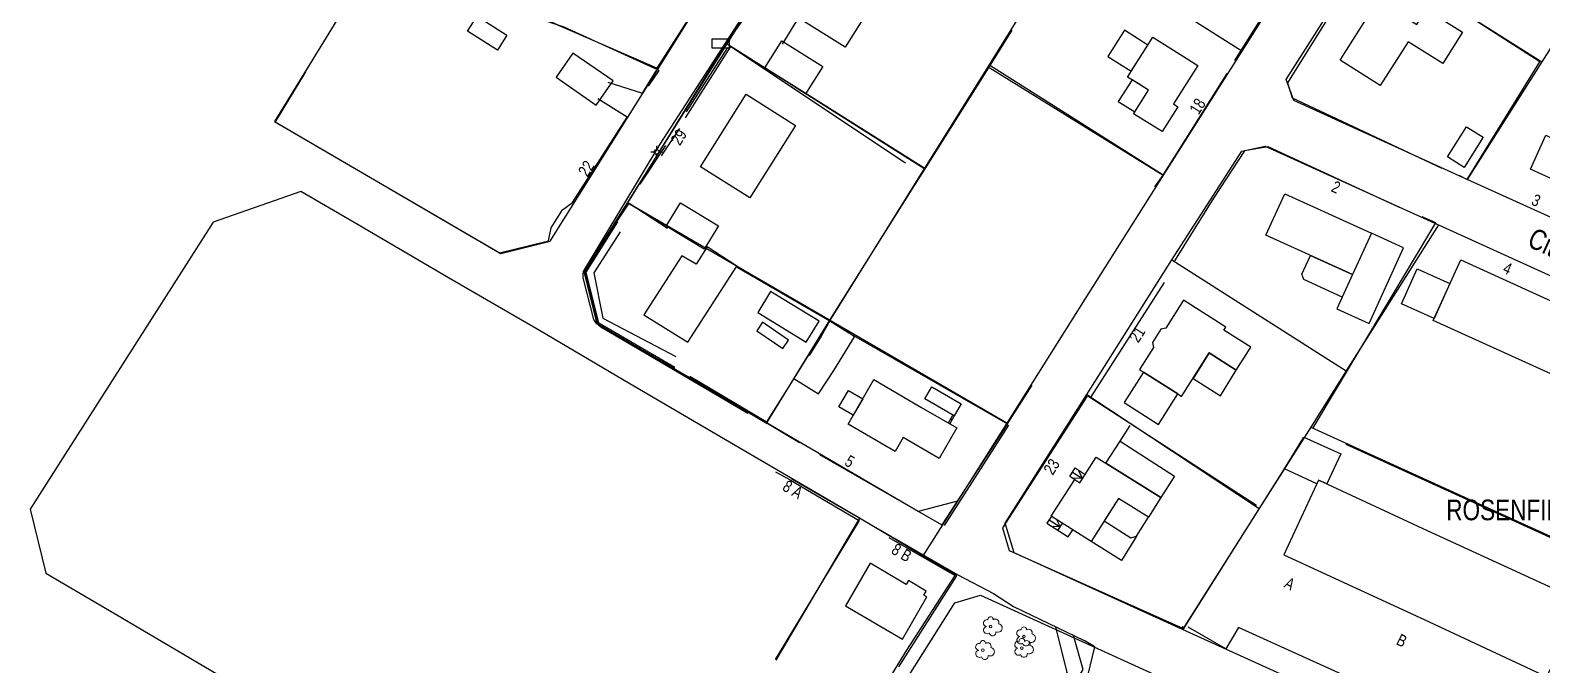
# Model space of a CAD drawing. Header units: millimetres. Extents: x -41129 to 1316437, y -893608 to 1612443.
# Drawn here: x -41129 to 215390, y -91781 to 15846 of the extents above; entities that cross this region are included whole.
import ezdxf
from ezdxf.enums import TextEntityAlignment as Align

# ---------------------------------------------------------------- set-up
doc = ezdxf.new("R2010")
doc.units = ezdxf.units.MM
doc.header["$MEASUREMENT"] = 0
doc.layers.add('Lövträd', color=8, linetype='Continuous', lineweight=9)
doc.styles.add('Arial Narrow', font='Arial Narrow.ttf', dxfattribs={"height": 0.2})

# ---------------------------------------------------------------- blocks, each defined once
blk = doc.blocks.new('symboler_42')
at = {"layer": 'Lövträd', "color": 0, "lineweight": -2, "flags": 128}
for points in [[(-0.15, 0, -1.15301), (-0.1, 0.25, -1.132782), (0.1, 0.25)], [(-0.05, -0.25, -1.246616), (-0.15, 0)], [(0.3, 0.1, -1.18046), (0.2, -0.2, -1), (-0.05, -0.25)], [(0.1, 0.25, -0.780776), (0.3, 0.1)]]:
    blk.add_lwpolyline(points, format="xyb", dxfattribs=at)
at = {"layer": 'Lövträd', "color": 0, "lineweight": -2}
blk.add_circle((0, 0), 0.05, dxfattribs=at)
blk = doc.blocks.new('BEL')
at = {"lineweight": -2}
for p, q in [((0.01, 0.99), (0.01, 0.39)), ((-0.99, -0.01), (-0.39, -0.01)), ((0.01, -1.01), (0.01, -0.41)), ((0.41, -0.01), (1.01, -0.01))]:
    blk.add_line(p, q, dxfattribs=at)
blk.add_circle((0.01, -0.01), 0.4, dxfattribs=at)
blk = doc.blocks.new('RB')
at = {"lineweight": -2, "flags": 128}
blk.add_lwpolyline([(-1.5, -0.76), (1.5, -0.76), (1.5, 0.74), (-1.5, 0.74)], close=True, dxfattribs=at)

msp = doc.modelspace()

# ---------------------------------------------------------------- linework, layer by layer
at = {"flags": 128}
for points in [[(18401.366, 29922.954), (13168.935, 21313.184), (322.833, 358.244), (38715.039, -22027.963), (47108.307, -19934.504), (65410.503, 9307.783), (80479.456, 33417.674), (82353.295, 36399.685), (94429.448, 55739.213), (107415.675, 76516.648), (131333.444, 114230.275)], [(202178.637, 76892.47), (202738.013, 72882.11), (190996.256, 54299.782), (177702.721, 33260.849), (164463.762, 12308.288), (151153.954, -8756.401), (137867.088, -29784.529), (124580.223, -50812.658), (116243.432, -64007.075), (109579.374, -65759.204), (83814.393, -50761.311), (55057.09, -33931.527), (52903.945, -25143.348), (60254.482, -13436.961), (77172.234, 13525.446), (91904.403, 36983.863), (105307.534, 58325.067), (118500.764, 79164.226), (137758.497, 109990.028), (145989.978, 111870.569), (158672.422, 104065.334), (175021.177, 93859.212), (202178.637, 76892.47)], [(80667.483, -49186.135), (63218.652, -38925.282), (55719.749, -34524.581), (54962.364, -33918.133), (54533.179, -33210.61), (52715.454, -26135.377), (52690.208, -25554.197), (52791.193, -25099.361), (65803.575, -3455.906), (80845.878, 19784.738), (87660.335, 30620.035), (99547.177, 49577.529), (105077.209, 58119.491), (118207.575, 79905.568), (118686.182, 80105.165), (118947.463, 80211.889), (121520.501, 84527.852), (134523.482, 105356.064)], [(110664.498, -7574.361), (121427.511, 9641.722), (138640.075, 37323.567), (149051.006, 53461.428), (152817.605, 59253.437), (160752.646, 71533.041)], [(110664.498, -7574.361), (121427.511, 9641.722), (138640.075, 37323.567), (149051.006, 53461.428), (152817.605, 59253.437), (160752.646, 71533.041)], [(214891.672, 69763.549), (244347.984, 56414.804), (266663.105, 46301.585), (296095.848, 32962.914), (298044.347, 28790.712), (292276.176, 9287.919), (284801.003, -15642.435), (277462.836, -40000.383), (273826.238, -41723.075), (244460.518, -28385.429), (223599.79, -18916.492), (202738.063, -9447.51), (173290.737, 3922.852), (172035.622, 7490.147), (185805.522, 29216.199), (199693.303, 51136.132), (210520.598, 68224.184), (214891.672, 69763.549)], [(63819.907, 6367.941), (65589.947, 9044.43), (49462.915, 16365.415), (39708.027, 19671.666), (29205.789, 24867.203), (22007.625, 28645.776), (18585.548, 30692.503), (21535.615, 35140.198)], [(164463.762, 12308.288), (134964.955, 31008.893)], [(18401.366, 29922.954), (44549.302, 18456.413), (65410.503, 9307.783)], [(73674.736, 22690.668), (65233.893, 9386.833), (18503.117, 29760.196)], [(73674.736, 22690.668), (65233.893, 9386.833), (18503.117, 29760.196)], [(163303.917, 10706.415), (174378.613, 28328.853)], [(163303.917, 10706.415), (174378.613, 28328.853)], [(185805.522, 29216.199), (215384.684, 10505.401)], [(202737.018, -9448.464), (215039.538, 10487.955), (186030.722, 29126.947)], [(202737.018, -9448.464), (215039.538, 10487.955), (186030.722, 29126.947)], [(223618.678, 23463.213), (215384.684, 10505.401)], [(181197.299, 21304.985), (172260.248, 6923.43), (173050.287, 4383.174), (198417.078, -7555.609)], [(181197.299, 21304.985), (172260.248, 6923.43), (173050.287, 4383.174), (198417.078, -7555.609)], [(201918.665, 15505.106), (198585.245, 10194.047), (192726.419, 13895.192), (187990.855, 6466.218), (181202.423, 10794.951), (187641.144, 20954.888), (194162.499, 16822.946), (195775.502, 19360.239), (201918.665, 15505.106)], [(33098.076, 15698.243), (34704.082, 18232.162), (39771.92, 15020.151), (38165.915, 12486.232), (33098.076, 15698.243)], [(80684.77, 18923.514), (77003.013, 13657.217), (60252.439, -13437.87)], [(86561.918, 13502.774), (89432.59, 18166.047)], [(125442.219, 15850.966), (121715.072, 9891.004)], [(144550.562, 15841.816), (141765.574, 11390.896), (145718.48, 8885.972), (148529.763, 13320.689), (144550.562, 15841.816)], [(70074.049, 975.603), (77772.059, 13085.641)], [(70239.006, 1993.411), (77242.889, 12918.635)], [(70239.006, 1993.411), (77242.889, 12918.635)], [(77172.234, 13525.446), (110704.839, -7656.266)], [(77375.647, 13397.137), (90374.666, 5243.26), (110664.498, -7574.361)], [(77375.647, 13397.137), (90374.666, 5243.26), (110664.498, -7574.361)], [(77772.059, 13085.641), (107409.038, -6656.65)], [(152899.149, 3336.287), (153618.338, 2881.371), (150956.398, -1327.852), (146103.711, 1645.149), (146152.236, 1722.039), (148651.038, 5666.351), (146876, 6790.593), (145102.915, 7913.747), (149396.484, 14688.991), (157031.619, 9869.551), (152899.149, 3336.287)], [(215384.684, 10505.401), (202738.063, -9447.51)], [(5580.097, 8786.707), (441.131, 317.866), (38520.933, -21893.067), (46827.54, -19900.801), (47296.966, -17644.662), (49197.351, -14603.279), (50917.74, -13394.658), (60194.505, 1127.714), (55197.899, 4194.305)], [(5580.097, 8786.707), (441.131, 317.866), (38520.933, -21893.067), (46827.54, -19900.801), (47296.966, -17644.662), (49197.351, -14603.279), (50917.74, -13394.658), (60194.505, 1127.714), (55197.899, 4194.305)], [(56897.079, 7036.562), (62763.393, 5182.977), (65107.119, 8952.106)], [(56897.079, 7036.562), (62763.393, 5182.977), (65107.119, 8952.106)], [(121715.072, 9891.004), (110704.839, -7656.266)], [(121427.511, 9641.722), (151153.954, -8756.401)], [(121427.511, 9641.722), (151153.954, -8756.401)], [(151153.954, -8756.401), (121715.072, 9891.004)], [(151153.954, -8756.401), (161976.39, 8534.078)], [(151153.954, -8756.401), (161976.39, 8534.078)], [(145855.166, 7437.316), (143488.257, 3775.344), (146318.19, 1982.819), (148651.038, 5666.351), (145855.166, 7437.316)], [(66022.624, -5440.099), (69090.693, -795.603)], [(205467.053, -2317.309), (202237.569, -7410.835), (199417.31, -5625.754), (202636.075, -525.739), (205467.053, -2317.309)], [(216899.996, -2624.463), (223912.645, -5819.217), (221413.182, -11355.064), (213474.398, -7738.16), (216085.361, -1978.043), (217003.385, -2396.893), (216899.996, -2624.463)], [(62393.417, -10278.221), (66719.13, -3677.606)], [(62393.417, -10278.221), (66719.13, -3677.606)], [(266998.89, -75502.754), (259285.617, -101337.295), (251717.064, -126782.965), (248135.612, -128393.03), (218705.711, -114969.4), (154397.016, -85781.888), (125831.284, -72772.674), (124334.268, -67736.955), (138176.391, -45919.067), (152634.396, -23121.961), (164512.684, -4685.943), (168420.101, -3792.322), (197866.428, -17162.638), (244624.238, -38421.131), (271274.299, -50493.95), (273233.381, -54675.639), (266998.89, -75502.754)], [(191272.479, -14244.129), (168977.745, -3923.617), (164954.676, -4629.828), (159671.209, -12641.68), (153053.235, -23290.031)], [(191272.479, -14244.129), (168977.745, -3923.617), (164954.676, -4629.828), (159671.209, -12641.68), (153053.235, -23290.031)], [(78819.907, -24320.792), (94548.547, -33430.808), (110664.498, -7574.361)], [(78819.907, -24320.792), (94548.547, -33430.808), (110664.498, -7574.361)], [(110704.839, -7656.266), (108475.45, -11135.278)], [(149713.988, -10692.421), (151153.954, -8756.401)], [(149713.988, -10692.421), (151153.954, -8756.401)], [(201415.126, -8796.151), (202735.256, -9487.424)], [(201415.126, -8796.151), (202735.256, -9487.424)], [(45274.985, -35088.114), (29876.226, -26159.415), (14504.799, -17185.656), (4790.359, -11506.518), (-10111.103, -16706.138), (-20927.209, -33718.859), (-35983.69, -57324.739), (-41128.61, -65369.515), (-38493.707, -76233.781), (-26722.411, -83119.841), (-6963.794, -94766.762)], [(108475.45, -11135.278), (94506.519, -33319.798)], [(183275.654, -25587.984), (168589.679, -18899.5), (171785.947, -11884.501), (186474.417, -18562.086), (183275.654, -25587.984)], [(60475.586, -13483.986), (58406.19, -16521.74), (53042.635, -25197.661), (55143.435, -34036.53), (68190.799, -41519.9), (68226.025, -41471.439)], [(60475.586, -13483.986), (58406.19, -16521.74), (53042.635, -25197.661), (55143.435, -34036.53), (68190.799, -41519.9), (68226.025, -41471.439)], [(94506.519, -33319.798), (60254.482, -13436.961)], [(60285.537, -13414.339), (67178.256, -17473.501)], [(60285.537, -13414.339), (67178.256, -17473.501)], [(60515.832, -13469.566), (67045.314, -17720.46)], [(68276.001, -41384.605), (55344.509, -33862.424), (53234.396, -25207.323), (58603.739, -16624.759)], [(68276.001, -41384.605), (55344.509, -33862.424), (53234.396, -25207.323), (58603.739, -16624.759)], [(176621.746, -51571.474), (197399.638, -16793.198), (195081.458, -15814.599)], [(176621.746, -51571.474), (197399.638, -16793.198), (195081.458, -15814.599)], [(197866.428, -17162.638), (182176.891, -41935.21)], [(58991.631, -18330.542), (54517.363, -25287.446), (56031.73, -33002.032), (68422.011, -39476.774)], [(181534.09, -29409.888), (180621.758, -31412.023), (186085.737, -33896.024), (191936.476, -21045.215), (186474.417, -18562.086), (183275.654, -25587.984)], [(181534.09, -29409.888), (175009.553, -26436.79), (174672.768, -25537.287), (176131.527, -22333.786), (183275.654, -25587.984)], [(152634.396, -23121.961), (182176.891, -41935.21)], [(183275.654, -25587.984), (181534.09, -29409.888)], [(199808.825, -27135.526), (197121.567, -33055.365), (191585.361, -30542.998), (194271.575, -24624.113), (199808.825, -27135.526)], [(196981.46, -33364.362), (201632.252, -23117.667), (234930.052, -38225.542), (230285.797, -48460.52), (196981.46, -33364.362)], [(151321.311, -26922.622), (138871.138, -46316.822)], [(151321.311, -26922.622), (138871.138, -46316.822)], [(161424.762, -35022.801), (161765.115, -34491.611), (154602.785, -29930.769), (151588.82, -34663.648), (150738.092, -34859.466), (149305.736, -37114.157), (149483.293, -37969.047), (147109.361, -41697.771), (147784.634, -42127.68), (153621.714, -45844.861), (154271.691, -46258.613), (158959.319, -38893.542), (163523.693, -41800.467), (165989.226, -37927.728), (161424.762, -35022.801)], [(94506.519, -33319.798), (83814.393, -50761.311)], [(124580.223, -50812.658), (94506.519, -33319.798)], [(106257.351, -92153.446), (116108.864, -76676.025), (110361.456, -73280.985), (99625.76, -66939.324), (79887.825, -55353.87), (60620.078, -44106.979), (45274.985, -35088.114)], [(91088.532, -39299.074), (90941.817, -39208.486), (88440.088, -43216.261), (92632.275, -45831.094), (95259.762, -41874.576), (98738.891, -36130.645), (97799.422, -35455.564), (94548.547, -33430.808), (93089.301, -36058.67), (91088.532, -39299.074)], [(93089.301, -36058.67), (94548.547, -33430.808), (97799.422, -35455.564)], [(97799.422, -35455.564), (124710.619, -50939.672)], [(97799.422, -35455.564), (124710.619, -50939.672)], [(156210.31, -43212.95), (160849.663, -46166.306), (163523.693, -41800.467), (158959.319, -38893.542), (156210.31, -43212.95)], [(83947.289, -50899.449), (70711.447, -43068.219)], [(83947.289, -50899.449), (70711.447, -43068.219)], [(84048.148, -50727.823), (70813.35, -42895.639)], [(84048.148, -50727.823), (70813.35, -42895.639)], [(88440.088, -43216.261), (83736.728, -50685.729), (89422.755, -54090.774)], [(88440.088, -43216.261), (83736.728, -50685.729), (89422.755, -54090.774)], [(116132.537, -51608.329), (113127.617, -56783.07), (107019.239, -53243.119), (105641.378, -55621.107), (97663.035, -50953.339), (102057.15, -43415.848), (110021.502, -48060.962), (116132.537, -51608.329)], [(153621.669, -45845.86), (147784.589, -42128.679), (144491.597, -47298.418), (150328.677, -51015.599), (153621.669, -45845.86)], [(182176.891, -41935.21), (176218.228, -51485.18)], [(100160.217, -46668.604), (98537.809, -49451.263), (96120.088, -48039.729), (97742.451, -45258.068), (100160.217, -46668.604)], [(111905.687, -44635.83), (116875.687, -47527.83), (115678.687, -49584.83), (110708.687, -46692.83), (111905.687, -44635.83)], [(124710.619, -50939.672), (128927.586, -44375.188)], [(124710.619, -50939.672), (128927.586, -44375.188)], [(138176.391, -45919.067), (167441.882, -65279.381)], [(138233.042, -46237.951), (123852.629, -68581.092), (125015.302, -72399.475), (154289.116, -85533.765)], [(138233.042, -46237.951), (123852.629, -68581.092), (125015.302, -72399.475), (154289.116, -85533.765)], [(166985.182, -64753.235), (138367.68, -46249.037)], [(166985.182, -64753.235), (138367.68, -46249.037)], [(124710.619, -50939.672), (113560.162, -68068.184)], [(124710.619, -50939.672), (113560.162, -68068.184)], [(124887.209, -51129.835), (113968.037, -68146.667)], [(114697.687, -50772.83), (115462.687, -49458.83), (115678.687, -49584.83), (114913.687, -50898.83), (114697.687, -50772.83)], [(115081.248, -50117.788), (115295.005, -50248.128)], [(115293.358, -50258.556), (115084.815, -50133.429)], [(115112.53, -50065.653), (115326.287, -50190.779)], [(143858.751, -53831.579), (145559.752, -51214.636)], [(150750.077, -63432.373), (141397.008, -57598.381), (143858.751, -53831.579), (153043.477, -59802.117), (150750.077, -63432.373)], [(176218.228, -51485.18), (167441.882, -65279.381)], [(177207.531, -61085.739), (171725.29, -58551.728), (175024.865, -53161.966), (181262.208, -56024.916), (178898.751, -61097.801), (177502.613, -60447.34), (177207.531, -61085.739)], [(176218.228, -51485.18), (230238.769, -76102.808)], [(92802.184, -56128.343), (113560.162, -68068.184)], [(92802.184, -56128.343), (113560.162, -68068.184)], [(182143.388, -54339.448), (230183.488, -76218.433)], [(182143.388, -54339.448), (230183.488, -76218.433)], [(136125.9, -60379.414), (136968.392, -60918.981), (139767.255, -56581.804), (150750.077, -63432.373), (148647.598, -66758.932), (143547.889, -63581.575), (138898.701, -70849.28), (132150.832, -66575.433), (136125.9, -60379.414)], [(136119.454, -60389.134), (135276.963, -59849.567), (136205.376, -58400.967), (137895.206, -59482.77)], [(136713.988, -58775.299), (137431.399, -60201.496)], [(154722.755, -85485.28), (154441.596, -85327.433), (154252.77, -85651.246), (154535.239, -85780.123), (164935.288, -69307.427), (171725.29, -58551.728)], [(87875.719, -60496.558), (99546.512, -67297.116), (85309, -90862.961)], [(87875.719, -60496.558), (99546.512, -67297.116), (85309, -90862.961)], [(87875.719, -60496.558), (85419.719, -59090.301)], [(87875.719, -60496.558), (85419.719, -59090.301)], [(88051.026, -60228.192), (116318.532, -76555.361), (122340.248, -79687.27), (125766.443, -81908.138)], [(135741.147, -59125.766), (137431.399, -60201.496)], [(137431.399, -60201.496), (135830.605, -60157.863)], [(216235.964, -93816.876), (222146.814, -81028.966), (196013.087, -69071.369), (177502.613, -60447.34), (171642.732, -73124.981), (195421.106, -84107.113), (216235.964, -93816.876)], [(116243.432, -64007.075), (110361.456, -73280.985)], [(145647.764, -70250.672), (146638.468, -69984.205), (148647.687, -66758.83), (143547.687, -63581.83), (141130.237, -67360.624), (145647.764, -70250.672)], [(132159.597, -66580.834), (131409.443, -67762.203), (135042.219, -70063.473), (135790.42, -68881.016)], [(167441.882, -65279.381), (154397.016, -85781.888)], [(99625.76, -66939.324), (85411.558, -91028.256)], [(131784.474, -67172.518), (133684.085, -68375.462)], [(133684.085, -68375.462), (132447.109, -68346.621)], [(133116.455, -67247.692), (133684.085, -68375.462)], [(133308.963, -68967.145), (134060.161, -67784.822)], [(115767.343, -76657.597), (104656.246, -70230.675)], [(115767.343, -76657.597), (104656.246, -70230.675)], [(146638.468, -69984.205), (144062.294, -74119.706), (138898.701, -70849.28)], [(111025.569, -80284.383), (110498.036, -79974.262), (110902.014, -79275.771), (107896.855, -77506.364), (107510.171, -78176.607), (101397.579, -74575.114), (97236.197, -81769.753), (106881.435, -87451.772), (111025.569, -80284.383)], [(115767.343, -76657.597), (107571.427, -89326.83), (100897.504, -100149.837)], [(115767.343, -76657.597), (107571.427, -89326.83), (100897.504, -100149.837)], [(106974.718, -95215.961), (115787.174, -81265.227), (120119.07, -79972.347), (149548.74, -93378.949)], [(125766.443, -81908.138), (137736.575, -87690.439)], [(45891.276, -121819.686), (76545.687, -139884.83), (106786.687, -135889.83), (107739.687, -135559.83), (108574.687, -134744.83), (134871.687, -93114.83), (132942.687, -85374.83)], [(110264.687, -135814.83), (137575.687, -92578.83), (135925.687, -86815.83)], [(218730.838, -114635.19), (185340.899, -99705.341), (186910.811, -95892.254), (163943.96, -85448.29), (161791.685, -89056.891), (155388.693, -85391.23)], [(111207.759, -136834.046), (138031.756, -95067.452), (139513.695, -88725.843), (137736.575, -87690.439)]]:
    msp.add_lwpolyline(points, dxfattribs=at)
for points in [[(94335.671, 27202.937), (102761.211, 21928.357), (97144.842, 12956.849), (88719.302, 18231.428), (94335.671, 27202.937)], [(86446.303, 14054.82), (93370.564, 9669.559), (90453.301, 5063.245), (83529.04, 9448.506), (86446.303, 14054.82)], [(48102.439, 7860.256), (54934.785, 3137.667), (57785.908, 7262.494), (50953.562, 11985.083), (48102.439, 7860.256)], [(80395.233, 4977.637), (88759.496, -296.943), (81010.84, -12584.519), (72646.577, -7309.94), (80395.233, 4977.637)], [(69210.155, -13419.377), (75652.717, -17303.659), (73245.849, -21295.747), (66803.287, -17411.466), (69210.155, -13419.377)], [(63021.237, -32434.586), (70478.376, -37080.492), (78792.667, -24163.962), (73744.679, -20914.604), (71861.366, -23840.394), (69438.435, -22431.926), (63021.237, -32434.586)], [(82324.285, -32008.633), (90556.987, -37090.775), (92758.86, -33523.9), (84526.159, -28441.758), (82324.285, -32008.633)], [(83158.798, -33680.028), (82172.373, -35116.132), (86592.572, -38152.26), (87578.997, -36716.156), (83158.798, -33680.028)]]:
    msp.add_lwpolyline(points, close=True, dxfattribs=at)

# ---------------------------------------------------------------- block references
at = {"xscale": 1000, "yscale": 1000, "zscale": 1000}
for name, p in [('RB', (76054.333, 13598.822)), ('BEL', (65157.271, -4770.977))]:
    msp.add_blockref(name, p, dxfattribs=at)
at = {"layer": 'Lövträd', "xscale": 4500, "yscale": 4500, "zscale": 1000}
for p in [(121855.687, -85284.83), (127512.687, -87010.83), (120536.687, -89306.83), (127168.687, -88944.83)]:
    msp.add_blockref('symboler_42', p, dxfattribs=at)

# ---------------------------------------------------------------- texts
at = {"linetype": 'Continuous', "style": 'Arial Narrow'}
for s, rotation, width, p in [('18', 57.7110933, 0.954172, (158450.959, 3450.792)), ('29', 58.2780627, 0.954172, (70406.556, -1779.46)), ('22', 57.9090825, 0.954172, (54714.428, -7093.839)), ('2', 335.57954309, 0.954172, (180609.393, -11925.795)), ('3', 335.58854401, 0.954172, (214575.744, -14170.266)), ('4', 335.55254219, 0.954172, (209725.126, -25720.812)), ('21', 57.6210987, 0.954172, (148217.1, -35244.888)), ('5', 329.72926499, 0.954172, (97976.783, -58443.769)), ('23', 57.6030996, 0.954172, (133699.684, -57694.275)), ('8 A', 329.4322497, 0.953104, (89198.793, -63748.674)), ('8 B', 329.4322497, 0.954616, (107668.441, -74457.529)), ('A', 331.70341139, 0.951455, (172780.48, -79252.956)), ('B', 333.78408631, 0.954853, (191848.373, -88893.397))]:
    msp.add_text(s, height=2000, rotation=rotation, dxfattribs=dict(at, width=width)).set_placement(p, align=Align.RIGHT)
at = {"style": 'Arial Narrow', "width": 0.954262}
msp.add_text('Citrongatan', height=3500, rotation=335.5525341, dxfattribs=at).set_placement((230731.169, -28889.388), align=Align.RIGHT)
at = {"style": 'Arial Narrow', "width": 0.954624}
msp.add_text('ROSENFINKEN', height=3500, dxfattribs=at).set_placement((226816.479, -67267.822), align=Align.RIGHT)

doc.saveas('drawing.dxf')
